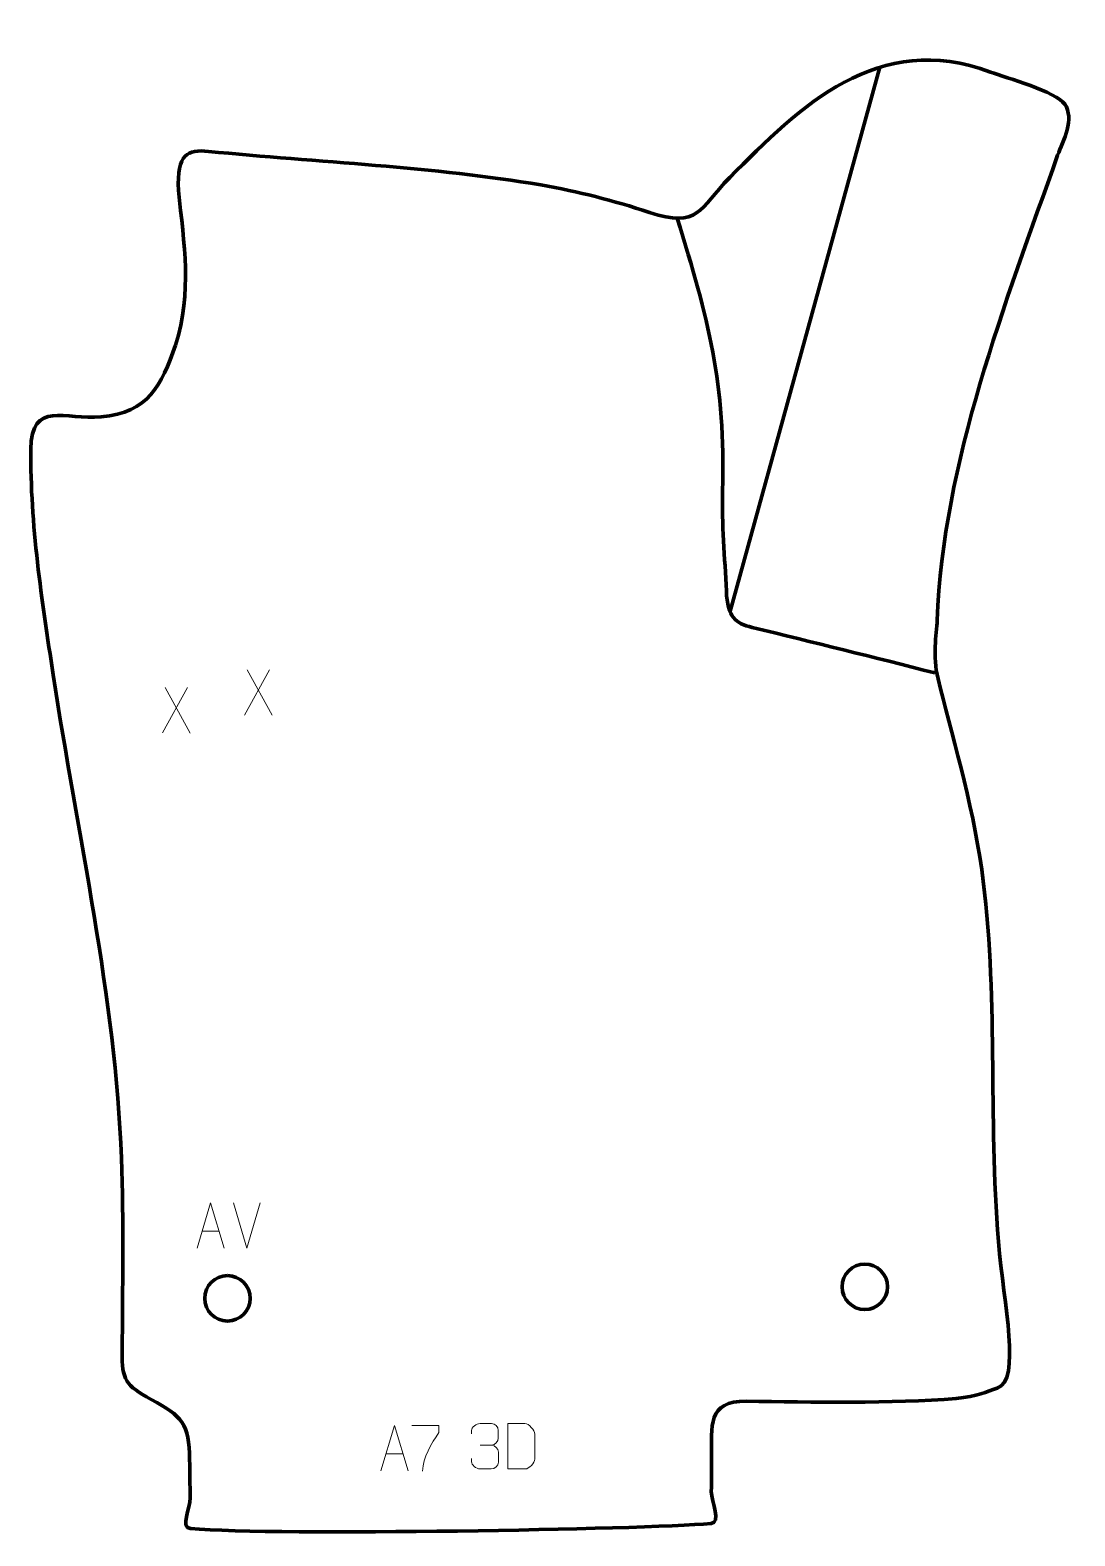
# Model space of a CAD drawing. Header units: millimetres. Extents: x -465 to 109, y 35 to 863.
import ezdxf

# ---------------------------------------------------------------- set-up
doc = ezdxf.new("R2010")
doc.units = ezdxf.units.MM
doc.header["$MEASUREMENT"] = 0
for name, color, linetype in [('layer 1', 7, 'Continuous'), ('layer 2', 7, 'Continuous'), ('layer 3', 7, 'Continuous')]:
    doc.layers.add(name, color=color, linetype=linetype)

msp = doc.modelspace()

# ---------------------------------------------------------------- linework, layer by layer
at = {"layer": 'layer 1', "color": 250, "lineweight": 9}
for points in [[(-333.7196, 511.3569), (-333.7196, 511.3569), (-347.4602, 486.4611), (-347.4602, 486.4611)], [(-346.0056, 511.3569), (-346.0056, 511.3569), (-332.265, 486.4034), (-332.265, 486.4034)], [(-378.9563, 501.5566), (-378.9563, 501.5566), (-392.6969, 476.6608), (-392.6969, 476.6608)], [(-391.2423, 501.5566), (-391.2423, 501.5566), (-377.5017, 476.6031), (-377.5017, 476.6031)], [(-346.2726, 193.3713), (-346.2726, 193.3713), (-353.5944, 218.3249), (-353.5944, 218.3249)], [(-338.9507, 218.3249), (-338.9507, 218.3249), (-346.2725, 193.3713), (-346.2725, 193.3713)], [(-370.9095, 202.628), (-370.9095, 202.628), (-361.4138, 202.628), (-361.4138, 202.628)]]:
    msp.add_open_spline(points, degree=3, dxfattribs=at)
msp.add_open_spline([(-373.6321, 193.3786), (-373.6321, 193.3786), (-366.2611, 218.3321), (-366.2611, 218.3321), (-366.2611, 218.3321), (-366.2611, 218.3321), (-358.6912, 193.3786), (-358.6912, 193.3786)], degree=3, knots=[0, 0, 0, 0, 0.33333333, 0.33333333, 0.33333333, 0.33333333, 1, 1, 1, 1], dxfattribs=at)
at = {"layer": 'layer 2', "color": 142, "lineweight": 158}
msp.add_open_spline([(-80.6909, 542.8841), (-80.6909, 542.8841), (1.7015, 842.635), (1.7015, 842.635)], degree=3, dxfattribs=at)
msp.add_open_spline([(-109.6135, 759.6584), (-92.4902, 704.5591), (-83.0031, 668.3412), (-84.6704, 609.8085), (-84.6704, 609.8085), (-85.1934, 591.4468), (-83.4148, 573.0206), (-82.6106, 554.71), (-82.6106, 554.71), (-81.9711, 540.1509), (-77.4754, 536.8741), (-68.4734, 534.6945), (-68.4734, 534.6945), (-34.9004, 526.566), (-1.4011, 518.1971), (32.0672, 509.6485)], degree=3, knots=[0, 0, 0, 0, 0.2, 0.2, 0.2, 0.2, 0.4, 0.4, 0.4, 0.4, 0.6, 0.6, 0.6, 0.6, 1, 1, 1, 1], dxfattribs=at)
at = {"layer": 'layer 2', "color": 250, "lineweight": 9}
for points, knots in [([(-272.4932, 70.9345), (-272.4932, 70.9345), (-265.1222, 95.888), (-265.1222, 95.888), (-265.1222, 95.888), (-265.1222, 95.888), (-257.5523, 70.9345), (-257.5523, 70.9345)], [0, 0, 0, 0, 0.33333333, 0.33333333, 0.33333333, 0.33333333, 1, 1, 1, 1]), ([(-255.5085, 95.7925), (-255.5085, 95.7925), (-240.6924, 95.7925), (-240.6924, 95.7925), (-240.6924, 95.7925), (-240.6927, 94.5429), (-240.6927, 93.2933), (-240.6924, 92.0435), (-240.6924, 92.0435), (-244.6868, 86.0464), (-249.602, 78.2128), (-249.602, 70.834)], [0, 0, 0, 0, 0.25, 0.25, 0.25, 0.25, 0.5, 0.5, 0.5, 0.5, 1, 1, 1, 1]), ([(-222.7178, 91.2442), (-222.7178, 91.2442), (-222.7178, 93.1014), (-222.7178, 93.1014), (-222.7178, 93.1014), (-222.7321, 94.8433), (-220.0676, 96.9614), (-218.0085, 96.9387), (-218.0085, 96.9387), (-215.9444, 96.9387), (-213.8804, 96.9387), (-211.8167, 96.9387), (-211.8167, 96.9387), (-209.6222, 96.9475), (-208.0239, 95.1007), (-207.9795, 93.1886), (-207.9795, 93.1886), (-207.9799, 91.7535), (-207.9799, 90.3184), (-207.9795, 88.8829), (-207.9795, 88.8829), (-208.0281, 87.2294), (-209.6307, 84.9994), (-211.829, 85.0094), (-211.829, 85.0094), (-209.6253, 84.9982), (-208.0173, 83.195), (-207.9633, 81.1355), (-207.9633, 81.1355), (-207.9637, 79.3508), (-207.9637, 77.5661), (-207.9633, 75.781), (-207.9633, 75.781), (-207.9532, 73.7196), (-210.0081, 71.9565), (-211.829, 71.9646), (-211.829, 71.9646), (-213.8943, 71.9649), (-215.9595, 71.9649), (-218.0251, 71.9646), (-218.0251, 71.9646), (-220.1937, 71.9761), (-222.7247, 74.3763), (-222.7433, 75.8381), (-222.7433, 75.8381), (-222.7433, 75.8381), (-222.7433, 77.7467), (-222.7433, 77.7467)], [0, 0, 0, 0, 0.07692308, 0.07692308, 0.07692308, 0.07692308, 0.15384615, 0.15384615, 0.15384615, 0.15384615, 0.23076923, 0.23076923, 0.23076923, 0.23076923, 0.30769231, 0.30769231, 0.30769231, 0.30769231, 0.38461538, 0.38461538, 0.38461538, 0.38461538, 0.46153846, 0.46153846, 0.46153846, 0.46153846, 0.53846154, 0.53846154, 0.53846154, 0.53846154, 0.61538462, 0.61538462, 0.61538462, 0.61538462, 0.69230769, 0.69230769, 0.69230769, 0.69230769, 0.76923077, 0.76923077, 0.76923077, 0.76923077, 0.84615385, 0.84615385, 0.84615385, 0.84615385, 1, 1, 1, 1]), ([(-202.7456, 72.0031), (-200.4138, 72.0035), (-195.4636, 71.9795), (-193.1321, 71.9792), (-193.1321, 71.9792), (-191.2071, 71.8738), (-187.8885, 75.4154), (-187.8997, 77.4327), (-187.8997, 77.4327), (-187.9001, 83.2028), (-187.9001, 85.3725), (-187.8997, 91.1418), (-187.8997, 91.1418), (-187.904, 93.2799), (-191.2785, 96.94), (-193.4309, 96.9265), (-193.4309, 96.9265), (-195.7566, 96.9265), (-200.4809, 96.9265), (-202.807, 96.9265), (-202.807, 96.9265), (-202.8066, 91.1796), (-202.7453, 77.7504), (-202.7456, 72.0031)], [0, 0, 0, 0, 0.14285714, 0.14285714, 0.14285714, 0.14285714, 0.28571429, 0.28571429, 0.28571429, 0.28571429, 0.42857143, 0.42857143, 0.42857143, 0.42857143, 0.57142857, 0.57142857, 0.57142857, 0.57142857, 0.71428571, 0.71428571, 0.71428571, 0.71428571, 1, 1, 1, 1])]:
    msp.add_open_spline(points, degree=3, knots=knots, dxfattribs=at)
for points in [[(-218.0081, 84.999), (-218.0081, 84.999), (-211.8117, 84.999), (-211.8117, 84.999)], [(-269.7706, 80.1839), (-269.7706, 80.1839), (-260.2749, 80.1839), (-260.2749, 80.1839)]]:
    msp.add_open_spline(points, degree=3, dxfattribs=at)
at = {"layer": 'layer 3', "color": 142, "lineweight": 200}
for centre in [(-6.4872, 172.1198), (-356.928, 165.7697)]:
    msp.add_ellipse(centre, major_axis=(0, 12.5), ratio=1, dxfattribs=at)
at = {"layer": 'layer 3', "color": 242, "lineweight": 158}
msp.add_open_spline([(-385.4255, 689.9138), (-376.2386, 719.4063), (-380.7485, 745.1915), (-383.8822, 774.8818), (-383.8822, 774.8818), (-384.6679, 795.4664), (-378.869, 797.5392), (-367.4043, 796.4097), (-367.4043, 796.4097), (-307.8656, 790.5452), (-242.816, 787.9475), (-184.6649, 777.9306), (-184.6649, 777.9306), (-163.6385, 774.3087), (-145.1157, 769.5113), (-124.8901, 762.8609), (-124.8901, 762.8609), (-97.6754, 753.9124), (-97.7094, 764.7678), (-80.7792, 782.0082), (-80.7792, 782.0082), (-41.9824, 821.516), (0.9377, 863.0919), (62.6226, 840.0018), (62.6226, 840.0018), (71.3884, 836.9422), (98.7844, 829.1822), (103.4222, 822.4386), (103.4222, 822.4386), (109.0226, 814.2952), (102.6993, 802.2067), (99.5257, 794.3366), (99.5257, 794.3366), (70.7769, 712.9075), (36.4213, 625.0211), (33.2949, 538.6926), (33.2949, 538.6926), (32.9955, 530.425), (30.5743, 519.2683), (33.7821, 506.3189), (33.7821, 506.3189), (40.6876, 478.442), (52.6447, 438.5081), (57.7894, 401.5517), (57.7894, 401.5517), (67.1823, 334.078), (61.2596, 266.0018), (67.0254, 196.9559), (67.0254, 196.9559), (69.9587, 161.8304), (79.6781, 120.7327), (66.2199, 116.3367), (66.2199, 116.3367), (60.7448, 114.5483), (55.378, 111.703), (43.779, 110.734), (43.779, 110.734), (8.5521, 107.7909), (-36.0422, 108.7416), (-71.546, 109.2276), (-71.546, 109.2276), (-93.3001, 109.5254), (-90.6165, 95.2809), (-90.7285, 78.5247), (-90.7285, 78.5247), (-90.7708, 72.2185), (-90.817, 65.9112), (-90.8653, 59.6032), (-90.8653, 59.6032), (-90.9103, 53.7247), (-85.1458, 42.4608), (-91.0047, 41.9656), (-91.0047, 41.9656), (-129.7277, 38.6928), (-328.6418, 35.1601), (-377.3045, 39.1405), (-377.3045, 39.1405), (-382.993, 39.6058), (-377.3628, 50.5054), (-377.4194, 56.0787), (-377.4194, 56.0787), (-377.4917, 63.2033), (-377.5919, 70.1907), (-377.711, 76.9702), (-377.711, 76.9702), (-378.0644, 97.0863), (-381.7765, 100.8769), (-398.8392, 110.1648), (-398.8392, 110.1648), (-413.0649, 117.9084), (-414.8883, 121.2977), (-414.7988, 136.1381), (-414.7988, 136.1381), (-414.5889, 170.9267), (-413.9655, 208.0309), (-415.2214, 242.8086), (-415.2214, 242.8086), (-418.3873, 330.4768), (-439.4691, 421.7588), (-452.7336, 508.619), (-452.7336, 508.619), (-458.9199, 549.1293), (-465.4113, 591.7841), (-465.0334, 632.6277), (-465.0334, 632.6277), (-464.7799, 660.0193), (-446.0266, 648.5482), (-426.4066, 650.3897), (-426.4066, 650.3897), (-400.1069, 652.8581), (-393.537, 667.4847), (-385.4255, 689.9138)], degree=3, knots=[0, 0, 0, 0, 0.03448276, 0.03448276, 0.03448276, 0.03448276, 0.06896552, 0.06896552, 0.06896552, 0.06896552, 0.10344828, 0.10344828, 0.10344828, 0.10344828, 0.13793103, 0.13793103, 0.13793103, 0.13793103, 0.17241379, 0.17241379, 0.17241379, 0.17241379, 0.20689655, 0.20689655, 0.20689655, 0.20689655, 0.24137931, 0.24137931, 0.24137931, 0.24137931, 0.27586207, 0.27586207, 0.27586207, 0.27586207, 0.31034483, 0.31034483, 0.31034483, 0.31034483, 0.34482759, 0.34482759, 0.34482759, 0.34482759, 0.37931034, 0.37931034, 0.37931034, 0.37931034, 0.4137931, 0.4137931, 0.4137931, 0.4137931, 0.44827586, 0.44827586, 0.44827586, 0.44827586, 0.48275862, 0.48275862, 0.48275862, 0.48275862, 0.51724138, 0.51724138, 0.51724138, 0.51724138, 0.55172414, 0.55172414, 0.55172414, 0.55172414, 0.5862069, 0.5862069, 0.5862069, 0.5862069, 0.62068966, 0.62068966, 0.62068966, 0.62068966, 0.65517241, 0.65517241, 0.65517241, 0.65517241, 0.68965517, 0.68965517, 0.68965517, 0.68965517, 0.72413793, 0.72413793, 0.72413793, 0.72413793, 0.75862069, 0.75862069, 0.75862069, 0.75862069, 0.79310345, 0.79310345, 0.79310345, 0.79310345, 0.82758621, 0.82758621, 0.82758621, 0.82758621, 0.86206897, 0.86206897, 0.86206897, 0.86206897, 0.89655172, 0.89655172, 0.89655172, 0.89655172, 0.93103448, 0.93103448, 0.93103448, 0.93103448, 1, 1, 1, 1], dxfattribs=at)

doc.saveas('drawing.dxf')
